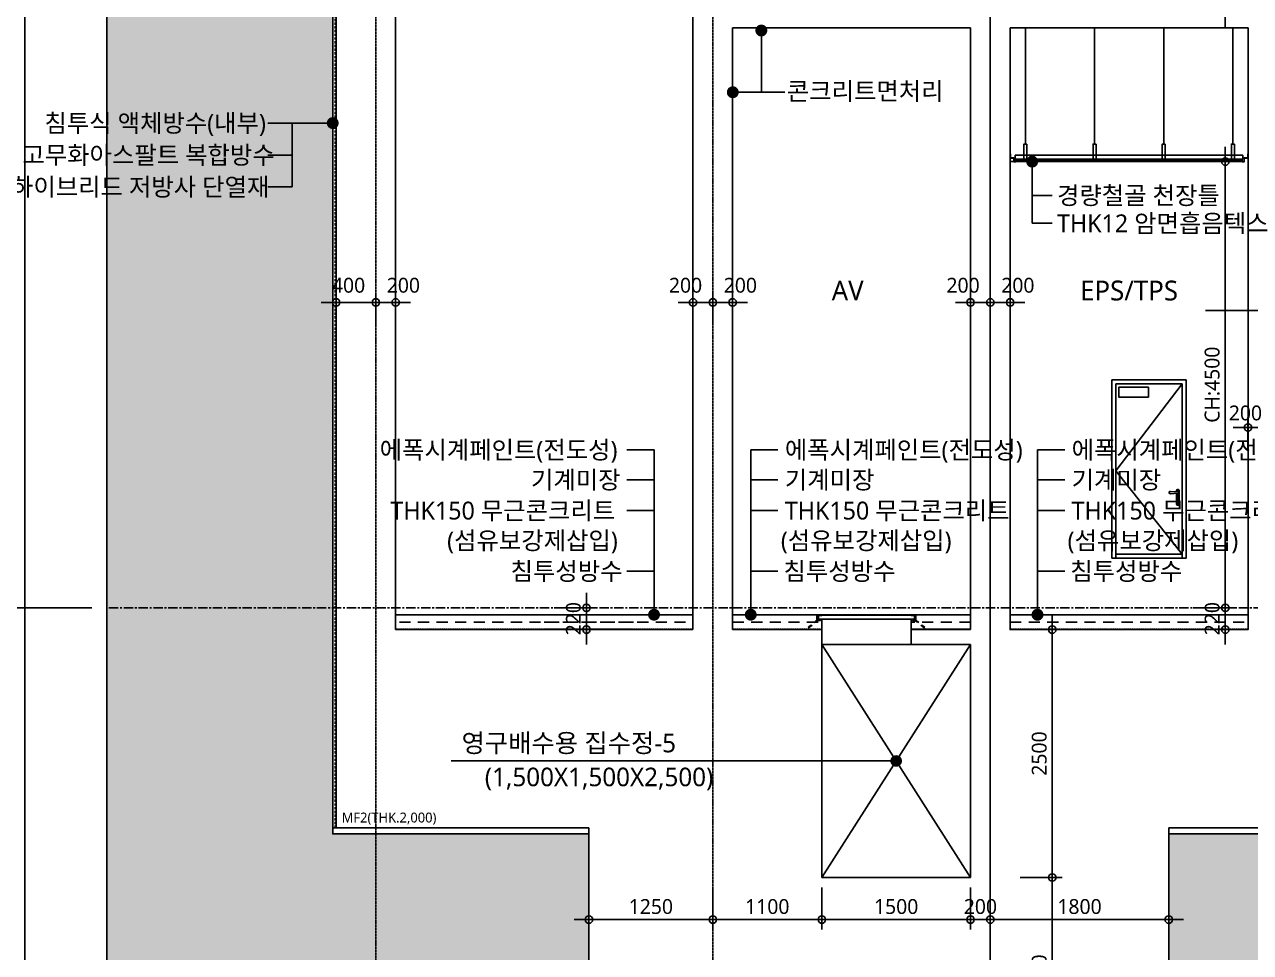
# Model space of a CAD drawing. Header units: millimetres. Extents: x -65167 to 413267, y -17142 to 66587.
# Drawn here: x 257972 to 270342, y 10949 to 20308 of the extents above; entities that cross this region are included whole.
import ezdxf
from ezdxf.enums import TextEntityAlignment as Align

# ---------------------------------------------------------------- set-up
doc = ezdxf.new("R2010")
doc.units = ezdxf.units.MM
doc.header["$LTSCALE"] = 75
doc.header["$MEASUREMENT"] = 0
doc.header["$PDSIZE"] = -10
for name, pattern in [('-HID', [2.5, 1.5, -1]), ('CENTER', [2, 1.25, -0.25, 0.25, -0.25]), ('HID', [2.5, 1.5, -1]), ('HIDDEN', [2, 1, -1])]:
    doc.linetypes.add(name, pattern=pattern)
doc.layers.get('0').update_dxf_attribs({"linetype": 'CONTINUOUS'})
doc.layers.get('Defpoints').update_dxf_attribs({"color": 171, "linetype": 'CONTINUOUS'})
for name, color, linetype in [('3', 3, 'CONTINUOUS'), ('8HAT', 8, 'CONTINUOUS'), ('9', 252, 'CONTINUOUS'), ('CEN(ST)', 1, 'CENTER'), ('CON', 2, 'CONTINUOUS'), ('DOOR', 4, 'CONTINUOUS'), ('DOOR-ELE', 252, 'CONTINUOUS'), ('ELE-6', 8, 'CONTINUOUS'), ('FIN', 8, 'CONTINUOUS'), ('FIN-2', 9, 'CONTINUOUS'), ('HAT 254', 254, 'CONTINUOUS'), ('HAT-252', 252, 'CONTINUOUS'), ('hd', 4, 'HIDDEN'), ('LED', 7, 'CONTINUOUS'), ('NDIM', 7, 'CONTINUOUS'), ('OPEN', 1, '-HID'), ('SASAC 도면명', 2, 'CONTINUOUS'), ('TEXT(MIN)', 7, 'CONTINUOUS'), ('WIPEOUT', 7, 'CONTINUOUS'), ('wire-meshes', 1, 'CONTINUOUS'), ('절취선', 2, 'CONTINUOUS')]:
    doc.layers.add(name, color=color, linetype=linetype)
doc.layers.add('NUMBER', color=171, linetype='CONTINUOUS', plot=False)
doc.styles.add('CGS', font='cgse', dxfattribs={"bigfont": 'cgs'})
doc.styles.add('나눔바른고딕', font='NanumBarunGothic.ttf')
doc.dimstyles.new('NDIM 1200', dxfattribs={"dimscale": 75, "dimtxt": 3, "dimasz": 1, "dimexe": 2, "dimexo": 2, "dimgap": 1, "dimtad": 1, "dimdec": 0, "dimdsep": 46, "dimtxsty": 'CGS', "dimblk": 'DOT0', "dimcen": 1, "dimdle": 8, "dimclrd": 256, "dimclre": 256, "dimclrt": 256, "dimadec": 0, "dimazin": 0, "dimtfac": 1, "dimtdec": 0, "dimtix": 1, "dimtmove": 2, "dimatfit": 3, "dimldrblk": 'DOT0', "dimfxl": 1, "dimtolj": 1, "dimtzin": 0, "dimlwd": -1, "dimlwe": -1, "dimarcsym": 0})

# ---------------------------------------------------------------- blocks, each defined once
blk = doc.blocks.new('DOT0')
blk.add_line((-3, 0), (3, 0))
at = {"color": 6}
blk.add_circle((0, 0), 0.75, dxfattribs=at)
blk = doc.blocks.new('*D1047')
at = {"layer": 'Defpoints', "color": 0, "ltscale": 0.4, "transparency": 16777216}
for p in [(258802, 20425), (256927, 14425), (258802, 14425)]:
    blk.add_point(p, dxfattribs=at)
at = {"layer": 'NDIM', "ltscale": 0.4, "transparency": 16777216}
for p, q in [((258652, 20425), (256777, 20425)), ((256927, 20350), (256927, 14500)), ((258652, 14425), (256777, 14425))]:
    blk.add_line(p, q, dxfattribs=at)
at = {"layer": 'NDIM', "ltscale": 0.4, "transparency": 16777216, "xscale": 75, "yscale": 75, "zscale": 75}
for p, rotation in [((256927, 20425), 90), ((256927, 14425), 270)]:
    blk.add_blockref('DOT0', p, dxfattribs=dict(at, rotation=rotation))
at = {"layer": 'NDIM', "ltscale": 0.4, "transparency": 16777216, "insert": (256730, 17425), "char_height": 225, "attachment_point": 5, "rotation": 90, "style": '나눔바른고딕'}
blk.add_mtext('\\A1;6000', dxfattribs=at)
blk = doc.blocks.new('*D1048')
at = {"layer": 'Defpoints', "color": 0, "ltscale": 0.4, "transparency": 16777216}
for p in [(258802, 25925), (256927, 20425), (258802, 20425)]:
    blk.add_point(p, dxfattribs=at)
at = {"layer": 'NDIM', "ltscale": 0.4, "transparency": 16777216}
for p, q in [((258652, 25925), (256777, 25925)), ((256927, 25850), (256927, 20500)), ((258652, 20425), (256777, 20425))]:
    blk.add_line(p, q, dxfattribs=at)
at = {"layer": 'NDIM', "ltscale": 0.4, "transparency": 16777216, "xscale": 75, "yscale": 75, "zscale": 75}
for p, rotation in [((256927, 25925), 90), ((256927, 20425), 270)]:
    blk.add_blockref('DOT0', p, dxfattribs=dict(at, rotation=rotation))
at = {"layer": 'NDIM', "ltscale": 0.4, "transparency": 16777216, "insert": (256730, 23175), "char_height": 225, "attachment_point": 5, "rotation": 90, "style": '나눔바른고딕'}
blk.add_mtext('\\A1;5500', dxfattribs=at)
blk = doc.blocks.new('*D1049')
at = {"layer": 'Defpoints', "color": 0, "ltscale": 0.4, "transparency": 16777216}
for p in [(258802, 24825), (257452, 20425), (258802, 20425)]:
    blk.add_point(p, dxfattribs=at)
at = {"layer": 'NDIM', "ltscale": 0.4, "transparency": 16777216}
for p, q in [((258652, 24825), (257302, 24825)), ((257452, 24750), (257452, 20500)), ((258652, 20425), (257302, 20425))]:
    blk.add_line(p, q, dxfattribs=at)
at = {"layer": 'NDIM', "ltscale": 0.4, "transparency": 16777216, "xscale": 75, "yscale": 75, "zscale": 75}
for p, rotation in [((257452, 24825), 90), ((257452, 20425), 270)]:
    blk.add_blockref('DOT0', p, dxfattribs=dict(at, rotation=rotation))
at = {"layer": 'NDIM', "ltscale": 0.4, "transparency": 16777216, "insert": (257255, 22625), "char_height": 225, "attachment_point": 5, "rotation": 90, "style": '나눔바른고딕'}
blk.add_mtext('\\A1;4400', dxfattribs=at)
blk = doc.blocks.new('fsd 750')
blk.add_wipeout([(1000, 2100), (250, 2100), (250, 300), (1000, 300)]).dxf.layer = 'WIPEOUT'
at = {"layer": 'DOOR', "ltscale": 1000}
for p, q in [((250, 2100), (250, 300)), ((250, 2100), (1000, 2100)), ((290, 2060), (290, 300)), ((290, 2060), (960, 2060)), ((960, 2060), (960, 300)), ((1000, 2100), (1000, 300)), ((1000, 300), (250, 300)), ((960, 340), (290, 340))]:
    blk.add_line(p, q, dxfattribs=at)
at = {"layer": 'DOOR-ELE', "ltscale": 1000}
for p, q in [((922, 993), (912, 993)), ((842, 973), (917, 968)), ((842, 950), (917, 956)), ((904, 985), (904, 969)), ((904, 954), (904, 844)), ((909, 985), (909, 969)), ((909, 954), (909, 844)), ((922, 988), (912, 988)), ((925, 844), (925, 985)), ((930, 844), (930, 985)), ((912, 841), (922, 841)), ((912, 836), (922, 836))]:
    blk.add_line(p, q, dxfattribs=at)
blk.add_lwpolyline([(320, 2025), (620, 2025), (620, 1925), (320, 1925)], close=True, dxfattribs=at)
for radius in [5, 3]:
    blk.add_circle((917, 850), radius, dxfattribs=at)
for centre, radius, start, end in [((912, 985), 8, 90, 180), ((922, 985), 8, 0, 90), ((841, 962), 12, 85.4426, 274.5574), ((912, 985), 3, 90, 180), ((917, 962), 6, 270, 90), ((922, 985), 3, 0, 90), ((912, 844), 8, 180, 270), ((912, 844), 3, 180, 270), ((922, 844), 3, 270, 0), ((922, 844), 8, 270, 0)]:
    blk.add_arc(centre, radius, start, end, dxfattribs=at)
at = {"layer": 'OPEN', "ltscale": 700}
for p, q in [((960, 2060), (290, 1180)), ((290, 1180), (960, 340))]:
    blk.add_line(p, q, dxfattribs=at)
blk = doc.blocks.new('*D1098')
at = {"layer": 'Defpoints', "color": 0, "ltscale": 0.4, "transparency": 16777216}
for p in [(269663, 24925), (270088, 24925), (269663, 20425)]:
    blk.add_point(p, dxfattribs=at)
at = {"layer": 'NDIM', "ltscale": 0.4, "transparency": 16777216}
for p, q in [((269763, 24925), (270188, 24925)), ((270088, 20475), (270088, 24875)), ((269763, 20425), (270188, 20425))]:
    blk.add_line(p, q, dxfattribs=at)
at = {"layer": 'NDIM', "ltscale": 0.4, "transparency": 16777216, "xscale": 50, "yscale": 50, "zscale": 50}
for p, rotation in [((270088, 24925), 90), ((270088, 20425), 270)]:
    blk.add_blockref('DOT0', p, dxfattribs=dict(at, rotation=rotation))
at = {"layer": 'NDIM', "ltscale": 0.4, "transparency": 16777216, "insert": (269956, 22675), "char_height": 150, "attachment_point": 5, "rotation": 90, "style": '나눔바른고딕'}
blk.add_mtext('\\A1;CH:4500', dxfattribs=at)
blk = doc.blocks.new('*D1101')
at = {"layer": 'Defpoints', "color": 0, "ltscale": 0.4, "transparency": 16777216}
for p in [(270317, 16243), (270317, 15918), (270517, 15918)]:
    blk.add_point(p, dxfattribs=at)
at = {"layer": 'NDIM', "ltscale": 0.4, "transparency": 16777216}
for p, q in [((270317, 16018), (270317, 16343)), ((270517, 16018), (270517, 16343)), ((270467, 16243), (270367, 16243))]:
    blk.add_line(p, q, dxfattribs=at)
at = {"layer": 'NDIM', "ltscale": 0.4, "transparency": 16777216, "xscale": 50, "yscale": 50, "zscale": 50, "rotation": 180}
blk.add_blockref('DOT0', (270317, 16243), dxfattribs=at)
at = {"layer": 'NDIM', "ltscale": 0.4, "transparency": 16777216, "xscale": 50, "yscale": 50, "zscale": 50}
blk.add_blockref('DOT0', (270517, 16243), dxfattribs=at)
at = {"layer": 'NDIM', "ltscale": 0.4, "transparency": 16777216, "insert": (270291, 16389), "char_height": 150, "attachment_point": 5, "style": '나눔바른고딕'}
blk.add_mtext('\\A1;200', dxfattribs=at)
blk = doc.blocks.new('*D1102')
at = {"layer": 'Defpoints', "color": 0, "ltscale": 0.4, "transparency": 16777216}
for p in [(267517, 17505), (267517, 17180), (267717, 17180)]:
    blk.add_point(p, dxfattribs=at)
at = {"layer": 'NDIM', "ltscale": 0.4, "transparency": 16777216}
for p, q in [((267517, 17280), (267517, 17605)), ((267717, 17280), (267717, 17605)), ((267667, 17505), (267567, 17505))]:
    blk.add_line(p, q, dxfattribs=at)
at = {"layer": 'NDIM', "ltscale": 0.4, "transparency": 16777216, "xscale": 50, "yscale": 50, "zscale": 50, "rotation": 180}
blk.add_blockref('DOT0', (267517, 17505), dxfattribs=at)
at = {"layer": 'NDIM', "ltscale": 0.4, "transparency": 16777216, "xscale": 50, "yscale": 50, "zscale": 50}
blk.add_blockref('DOT0', (267717, 17505), dxfattribs=at)
at = {"layer": 'NDIM', "ltscale": 0.4, "transparency": 16777216, "insert": (267442, 17677), "char_height": 150, "attachment_point": 5, "style": '나눔바른고딕'}
blk.add_mtext('\\A1;200', dxfattribs=at)
blk = doc.blocks.new('*D1103')
at = {"layer": 'Defpoints', "color": 0, "ltscale": 0.4, "transparency": 16777216}
for p in [(267917, 17505), (267717, 17180), (267917, 17180)]:
    blk.add_point(p, dxfattribs=at)
at = {"layer": 'NDIM', "ltscale": 0.4, "transparency": 16777216}
for p, q in [((267717, 17280), (267717, 17605)), ((267917, 17280), (267917, 17605)), ((267767, 17505), (267867, 17505))]:
    blk.add_line(p, q, dxfattribs=at)
at = {"layer": 'NDIM', "ltscale": 0.4, "transparency": 16777216, "xscale": 50, "yscale": 50, "zscale": 50, "rotation": 180}
blk.add_blockref('DOT0', (267717, 17505), dxfattribs=at)
at = {"layer": 'NDIM', "ltscale": 0.4, "transparency": 16777216, "xscale": 50, "yscale": 50, "zscale": 50}
blk.add_blockref('DOT0', (267917, 17505), dxfattribs=at)
at = {"layer": 'NDIM', "ltscale": 0.4, "transparency": 16777216, "insert": (267995, 17677), "char_height": 150, "attachment_point": 5, "style": '나눔바른고딕'}
blk.add_mtext('\\A1;200', dxfattribs=at)
blk = doc.blocks.new('*D1104')
at = {"layer": 'Defpoints', "color": 0, "ltscale": 0.4, "transparency": 16777216}
for p in [(264717, 17505), (264717, 17180), (264917, 17180)]:
    blk.add_point(p, dxfattribs=at)
at = {"layer": 'NDIM', "ltscale": 0.4, "transparency": 16777216}
for p, q in [((264717, 17280), (264717, 17605)), ((264917, 17280), (264917, 17605)), ((264867, 17505), (264767, 17505))]:
    blk.add_line(p, q, dxfattribs=at)
at = {"layer": 'NDIM', "ltscale": 0.4, "transparency": 16777216, "xscale": 50, "yscale": 50, "zscale": 50, "rotation": 180}
blk.add_blockref('DOT0', (264717, 17505), dxfattribs=at)
at = {"layer": 'NDIM', "ltscale": 0.4, "transparency": 16777216, "xscale": 50, "yscale": 50, "zscale": 50}
blk.add_blockref('DOT0', (264917, 17505), dxfattribs=at)
at = {"layer": 'NDIM', "ltscale": 0.4, "transparency": 16777216, "insert": (264642, 17677), "char_height": 150, "attachment_point": 5, "style": '나눔바른고딕'}
blk.add_mtext('\\A1;200', dxfattribs=at)
blk = doc.blocks.new('*D1105')
at = {"layer": 'Defpoints', "color": 0, "ltscale": 0.4, "transparency": 16777216}
for p in [(265117, 17505), (264917, 17180), (265117, 17180)]:
    blk.add_point(p, dxfattribs=at)
at = {"layer": 'NDIM', "ltscale": 0.4, "transparency": 16777216}
for p, q in [((264917, 17280), (264917, 17605)), ((265117, 17280), (265117, 17605)), ((264967, 17505), (265067, 17505))]:
    blk.add_line(p, q, dxfattribs=at)
at = {"layer": 'NDIM', "ltscale": 0.4, "transparency": 16777216, "xscale": 50, "yscale": 50, "zscale": 50, "rotation": 180}
blk.add_blockref('DOT0', (264917, 17505), dxfattribs=at)
at = {"layer": 'NDIM', "ltscale": 0.4, "transparency": 16777216, "xscale": 50, "yscale": 50, "zscale": 50}
blk.add_blockref('DOT0', (265117, 17505), dxfattribs=at)
at = {"layer": 'NDIM', "ltscale": 0.4, "transparency": 16777216, "insert": (265195, 17677), "char_height": 150, "attachment_point": 5, "style": '나눔바른고딕'}
blk.add_mtext('\\A1;200', dxfattribs=at)
blk = doc.blocks.new('*D1106')
at = {"layer": 'Defpoints', "color": 0, "ltscale": 0.4, "transparency": 16777216}
for p in [(261117, 17505), (261117, 17180), (261517, 17180)]:
    blk.add_point(p, dxfattribs=at)
at = {"layer": 'NDIM', "ltscale": 0.4, "transparency": 16777216}
for p, q in [((261117, 17280), (261117, 17605)), ((261517, 17280), (261517, 17605)), ((261467, 17505), (261167, 17505))]:
    blk.add_line(p, q, dxfattribs=at)
at = {"layer": 'NDIM', "ltscale": 0.4, "transparency": 16777216, "xscale": 50, "yscale": 50, "zscale": 50, "rotation": 180}
blk.add_blockref('DOT0', (261117, 17505), dxfattribs=at)
at = {"layer": 'NDIM', "ltscale": 0.4, "transparency": 16777216, "xscale": 50, "yscale": 50, "zscale": 50}
blk.add_blockref('DOT0', (261517, 17505), dxfattribs=at)
at = {"layer": 'NDIM', "ltscale": 0.4, "transparency": 16777216, "insert": (261242, 17677), "char_height": 150, "attachment_point": 5, "style": '나눔바른고딕'}
blk.add_mtext('\\A1;400', dxfattribs=at)
blk = doc.blocks.new('*D1107')
at = {"layer": 'Defpoints', "color": 0, "ltscale": 0.4, "transparency": 16777216}
for p in [(261717, 17505), (261517, 17180), (261717, 17180)]:
    blk.add_point(p, dxfattribs=at)
at = {"layer": 'NDIM', "ltscale": 0.4, "transparency": 16777216}
for p, q in [((261517, 17280), (261517, 17605)), ((261717, 17280), (261717, 17605)), ((261567, 17505), (261667, 17505))]:
    blk.add_line(p, q, dxfattribs=at)
at = {"layer": 'NDIM', "ltscale": 0.4, "transparency": 16777216, "xscale": 50, "yscale": 50, "zscale": 50, "rotation": 180}
blk.add_blockref('DOT0', (261517, 17505), dxfattribs=at)
at = {"layer": 'NDIM', "ltscale": 0.4, "transparency": 16777216, "xscale": 50, "yscale": 50, "zscale": 50}
blk.add_blockref('DOT0', (261717, 17505), dxfattribs=at)
at = {"layer": 'NDIM', "ltscale": 0.4, "transparency": 16777216, "insert": (261795, 17677), "char_height": 150, "attachment_point": 5, "style": '나눔바른고딕'}
blk.add_mtext('\\A1;200', dxfattribs=at)
blk = doc.blocks.new('*D1191')
at = {"layer": 'Defpoints', "color": 0, "ltscale": 0.4, "transparency": 16777216}
for p in [(269663, 18925), (270088, 18925), (269663, 14425)]:
    blk.add_point(p, dxfattribs=at)
at = {"layer": 'NDIM', "ltscale": 0.4, "transparency": 16777216}
for p, q in [((269763, 18925), (270188, 18925)), ((270088, 14475), (270088, 18875)), ((269763, 14425), (270188, 14425))]:
    blk.add_line(p, q, dxfattribs=at)
at = {"layer": 'NDIM', "ltscale": 0.4, "transparency": 16777216, "xscale": 50, "yscale": 50, "zscale": 50}
for p, rotation in [((270088, 18925), 90), ((270088, 14425), 270)]:
    blk.add_blockref('DOT0', p, dxfattribs=dict(at, rotation=rotation))
at = {"layer": 'NDIM', "ltscale": 0.4, "transparency": 16777216, "insert": (269956, 16675), "char_height": 150, "attachment_point": 5, "rotation": 90, "style": '나눔바른고딕'}
blk.add_mtext('\\A1;CH:4500', dxfattribs=at)
blk = doc.blocks.new('*D1192')
at = {"layer": 'Defpoints', "color": 0, "ltscale": 0.4, "transparency": 16777216}
for p in [(269663, 14425), (269663, 14205), (270088, 14205)]:
    blk.add_point(p, dxfattribs=at)
at = {"layer": 'NDIM', "ltscale": 0.4, "transparency": 16777216}
for p, q in [((270088, 14475), (270088, 14525)), ((269763, 14425), (270188, 14425)), ((270088, 14425), (270088, 14205)), ((269763, 14205), (270188, 14205)), ((270088, 14155), (270088, 14105))]:
    blk.add_line(p, q, dxfattribs=at)
at = {"layer": 'NDIM', "ltscale": 0.4, "transparency": 16777216, "xscale": 50, "yscale": 50, "zscale": 50}
for p, rotation in [((270088, 14425), 270), ((270088, 14205), 90)]:
    blk.add_blockref('DOT0', p, dxfattribs=dict(at, rotation=rotation))
at = {"layer": 'NDIM', "ltscale": 0.4, "transparency": 16777216, "insert": (269956, 14315), "char_height": 150, "attachment_point": 5, "rotation": 90, "style": '나눔바른고딕'}
blk.add_mtext('\\A1;220', dxfattribs=at)
blk = doc.blocks.new('*D1473')
at = {"layer": 'Defpoints', "color": 0, "ltscale": 0.4, "transparency": 16777216}
for p in [(263217, 14425), (263217, 14205), (263642, 14205)]:
    blk.add_point(p, dxfattribs=at)
at = {"layer": 'NDIM', "ltscale": 0.4, "transparency": 16777216}
for p, q in [((263642, 14475), (263642, 14525)), ((263317, 14425), (263742, 14425)), ((263642, 14425), (263642, 14205)), ((263317, 14205), (263742, 14205)), ((263642, 14155), (263642, 14105))]:
    blk.add_line(p, q, dxfattribs=at)
at = {"layer": 'NDIM', "ltscale": 0.4, "transparency": 16777216, "xscale": 50, "yscale": 50, "zscale": 50}
for p, rotation in [((263642, 14425), 270), ((263642, 14205), 90)]:
    blk.add_blockref('DOT0', p, dxfattribs=dict(at, rotation=rotation))
at = {"layer": 'NDIM', "ltscale": 0.4, "transparency": 16777216, "insert": (263511, 14315), "char_height": 150, "attachment_point": 5, "rotation": 90, "style": '나눔바른고딕'}
blk.add_mtext('\\A1;220', dxfattribs=at)
blk = doc.blocks.new('*D1474')
at = {"layer": 'Defpoints', "color": 0, "ltscale": 0.4, "transparency": 16777216}
for p in [(267917, 14205), (267917, 11705), (268342, 11705)]:
    blk.add_point(p, dxfattribs=at)
at = {"layer": 'NDIM', "ltscale": 0.4, "transparency": 16777216}
for p, q in [((268017, 14205), (268442, 14205)), ((268342, 14155), (268342, 11755)), ((268017, 11705), (268442, 11705))]:
    blk.add_line(p, q, dxfattribs=at)
at = {"layer": 'NDIM', "ltscale": 0.4, "transparency": 16777216, "xscale": 50, "yscale": 50, "zscale": 50}
for p, rotation in [((268342, 14205), 90), ((268342, 11705), 270)]:
    blk.add_blockref('DOT0', p, dxfattribs=dict(at, rotation=rotation))
at = {"layer": 'NDIM', "ltscale": 0.4, "transparency": 16777216, "insert": (268211, 12955), "char_height": 150, "attachment_point": 5, "rotation": 90, "style": '나눔바른고딕'}
blk.add_mtext('\\A1;2500', dxfattribs=at)
blk = doc.blocks.new('*D1660')
at = {"layer": 'Defpoints', "color": 0, "ltscale": 0.4, "transparency": 16777216}
for p in [(267917, 11705), (267917, 9705), (268342, 9705)]:
    blk.add_point(p, dxfattribs=at)
at = {"layer": 'NDIM', "ltscale": 0.4, "transparency": 16777216}
for p, q in [((268017, 11705), (268442, 11705)), ((268342, 11655), (268342, 9755)), ((268017, 9705), (268442, 9705))]:
    blk.add_line(p, q, dxfattribs=at)
at = {"layer": 'NDIM', "ltscale": 0.4, "transparency": 16777216, "xscale": 50, "yscale": 50, "zscale": 50}
for p, rotation in [((268342, 11705), 90), ((268342, 9705), 270)]:
    blk.add_blockref('DOT0', p, dxfattribs=dict(at, rotation=rotation))
at = {"layer": 'NDIM', "ltscale": 0.4, "transparency": 16777216, "insert": (268211, 10705), "char_height": 150, "attachment_point": 5, "rotation": 90, "style": '나눔바른고딕'}
blk.add_mtext('\\A1;2000', dxfattribs=at)
blk = doc.blocks.new('*D1661')
at = {"layer": 'Defpoints', "color": 0, "ltscale": 0.4, "transparency": 16777216}
for p in [(266017, 11705), (267517, 11705), (266017, 11280)]:
    blk.add_point(p, dxfattribs=at)
at = {"layer": 'NDIM', "ltscale": 0.4, "transparency": 16777216}
for p, q in [((266017, 11605), (266017, 11180)), ((267517, 11605), (267517, 11180)), ((267467, 11280), (266067, 11280))]:
    blk.add_line(p, q, dxfattribs=at)
at = {"layer": 'NDIM', "ltscale": 0.4, "transparency": 16777216, "xscale": 50, "yscale": 50, "zscale": 50, "rotation": 180}
blk.add_blockref('DOT0', (266017, 11280), dxfattribs=at)
at = {"layer": 'NDIM', "ltscale": 0.4, "transparency": 16777216, "xscale": 50, "yscale": 50, "zscale": 50}
blk.add_blockref('DOT0', (267517, 11280), dxfattribs=at)
at = {"layer": 'NDIM', "ltscale": 0.4, "transparency": 16777216, "insert": (266767, 11411), "char_height": 150, "attachment_point": 5, "style": '나눔바른고딕'}
blk.add_mtext('\\A1;1500', dxfattribs=at)
blk = doc.blocks.new('*D1662')
at = {"layer": 'Defpoints', "color": 0, "ltscale": 0.4, "transparency": 16777216}
for p in [(264917, 11705), (266017, 11705), (264917, 11280)]:
    blk.add_point(p, dxfattribs=at)
at = {"layer": 'NDIM', "ltscale": 0.4, "transparency": 16777216}
for p, q in [((264917, 11605), (264917, 11180)), ((266017, 11605), (266017, 11180)), ((265967, 11280), (264967, 11280))]:
    blk.add_line(p, q, dxfattribs=at)
at = {"layer": 'NDIM', "ltscale": 0.4, "transparency": 16777216, "xscale": 50, "yscale": 50, "zscale": 50, "rotation": 180}
blk.add_blockref('DOT0', (264917, 11280), dxfattribs=at)
at = {"layer": 'NDIM', "ltscale": 0.4, "transparency": 16777216, "xscale": 50, "yscale": 50, "zscale": 50}
blk.add_blockref('DOT0', (266017, 11280), dxfattribs=at)
at = {"layer": 'NDIM', "ltscale": 0.4, "transparency": 16777216, "insert": (265467, 11411), "char_height": 150, "attachment_point": 5, "style": '나눔바른고딕'}
blk.add_mtext('\\A1;1100', dxfattribs=at)
blk = doc.blocks.new('*D1663')
at = {"layer": 'Defpoints', "color": 0, "ltscale": 0.4, "transparency": 16777216}
for p in [(267517, 11705), (267717, 11705), (267517, 11280)]:
    blk.add_point(p, dxfattribs=at)
at = {"layer": 'NDIM', "ltscale": 0.4, "transparency": 16777216}
for p, q in [((267517, 11605), (267517, 11180)), ((267717, 11605), (267717, 11180)), ((267467, 11280), (267417, 11280)), ((267717, 11280), (267517, 11280)), ((267767, 11280), (267817, 11280))]:
    blk.add_line(p, q, dxfattribs=at)
at = {"layer": 'NDIM', "ltscale": 0.4, "transparency": 16777216, "xscale": 50, "yscale": 50, "zscale": 50}
blk.add_blockref('DOT0', (267517, 11280), dxfattribs=at)
at = {"layer": 'NDIM', "ltscale": 0.4, "transparency": 16777216, "xscale": 50, "yscale": 50, "zscale": 50, "rotation": 180}
blk.add_blockref('DOT0', (267717, 11280), dxfattribs=at)
at = {"layer": 'NDIM', "ltscale": 0.4, "transparency": 16777216, "insert": (267617, 11411), "char_height": 150, "attachment_point": 5, "style": '나눔바른고딕'}
blk.add_mtext('\\A1;200', dxfattribs=at)
blk = doc.blocks.new('*D1664')
at = {"layer": 'Defpoints', "color": 0, "ltscale": 0.4, "transparency": 16777216}
for p in [(267717, 11705), (269517, 11705), (267717, 11280)]:
    blk.add_point(p, dxfattribs=at)
at = {"layer": 'NDIM', "ltscale": 0.4, "transparency": 16777216}
for p, q in [((267717, 11605), (267717, 11180)), ((269517, 11605), (269517, 11180)), ((269467, 11280), (267767, 11280))]:
    blk.add_line(p, q, dxfattribs=at)
at = {"layer": 'NDIM', "ltscale": 0.4, "transparency": 16777216, "xscale": 50, "yscale": 50, "zscale": 50, "rotation": 180}
blk.add_blockref('DOT0', (267717, 11280), dxfattribs=at)
at = {"layer": 'NDIM', "ltscale": 0.4, "transparency": 16777216, "xscale": 50, "yscale": 50, "zscale": 50}
blk.add_blockref('DOT0', (269517, 11280), dxfattribs=at)
at = {"layer": 'NDIM', "ltscale": 0.4, "transparency": 16777216, "insert": (268617, 11411), "char_height": 150, "attachment_point": 5, "style": '나눔바른고딕'}
blk.add_mtext('\\A1;1800', dxfattribs=at)
blk = doc.blocks.new('*D1665')
at = {"layer": 'Defpoints', "color": 0, "ltscale": 0.4, "transparency": 16777216}
for p in [(263667, 11705), (264917, 11705), (263667, 11280)]:
    blk.add_point(p, dxfattribs=at)
at = {"layer": 'NDIM', "ltscale": 0.4, "transparency": 16777216}
for p, q in [((263667, 11605), (263667, 11180)), ((264917, 11605), (264917, 11180)), ((264867, 11280), (263717, 11280))]:
    blk.add_line(p, q, dxfattribs=at)
at = {"layer": 'NDIM', "ltscale": 0.4, "transparency": 16777216, "xscale": 50, "yscale": 50, "zscale": 50, "rotation": 180}
blk.add_blockref('DOT0', (263667, 11280), dxfattribs=at)
at = {"layer": 'NDIM', "ltscale": 0.4, "transparency": 16777216, "xscale": 50, "yscale": 50, "zscale": 50}
blk.add_blockref('DOT0', (264917, 11280), dxfattribs=at)
at = {"layer": 'NDIM', "ltscale": 0.4, "transparency": 16777216, "insert": (264292, 11411), "char_height": 150, "attachment_point": 5, "style": '나눔바른고딕'}
blk.add_mtext('\\A1;1250', dxfattribs=at)

msp = doc.modelspace()

# ---------------------------------------------------------------- hatches: boundary and pattern name
at = {"layer": 'HAT 254', "ltscale": 1000}
h = msp.add_hatch(color=256, dxfattribs=at)
h.dxf.hatch_style = 1
h.paths.add_polyline_path([(276752.1, 24535.2), (276752.1, 12145), (269517.1, 12145), (269517.1, 9645), (263667.1, 9645), (263667.1, 12145), (261082.1, 12145), (261082.1, 24535.2), (258801.9, 24535.2), (258801.9, 9316.1), (280217.1, 9316.1), (280217.1, 24535.2)])

# ---------------------------------------------------------------- linework, layer by layer
at = {"layer": '3'}
for points in [[(265967.1, 14355), (265967.1, 14305), (266017.1, 14305), (266017.1, 14306.9, 0.4142136), (266014, 14310), (265975.9, 14310, -0.4142136), (265972.1, 14313.8), (265972.1, 14351.9, 0.344543), (265967.8, 14355)], [(266017.1, 14350.5), (265977.1, 14350.5), (265977.1, 14310.5), (265978.9, 14310.5, 0.4142136), (265982.1, 14313.7), (265982.1, 14341.5, -0.4142136), (265986.1, 14345.5), (266013.9, 14345.5, 0.4142136), (266017.1, 14348.7)], [(266967.1, 14355), (266967.1, 14305), (266917.1, 14305), (266917.1, 14306.9, -0.4142136), (266920.1, 14310), (266958.2, 14310, 0.4142136), (266962.1, 14313.8), (266962.1, 14351.9, -0.344543), (266966.3, 14355)], [(266917.1, 14350.5), (266957.1, 14350.5), (266957.1, 14310.5), (266955.3, 14310.5, -0.4142136), (266952.1, 14313.7), (266952.1, 14341.5, 0.4142136), (266948.1, 14345.5), (266920.3, 14345.5, -0.4142136), (266917.1, 14348.7)]]:
    msp.add_lwpolyline(points, format="xyb", close=True, dxfattribs=at)
at = {"layer": '8HAT', "linetype": 'HID', "ltscale": 10000}
for p, q in [((266017.1, 11705), (267517.1, 14055)), ((267517.1, 11705), (266017.1, 14055))]:
    msp.add_line(p, q, dxfattribs=at)
at = {"layer": '9', "ltscale": 10}
for points in [[(266957.1, 14350.5), (266957.1, 14355), (265977.1, 14355), (265977.1, 14350.5)], [(266957.1, 14310.5), (265977.1, 14310.5), (265977.1, 14350.5), (266957.1, 14350.5)]]:
    msp.add_lwpolyline(points, close=True, dxfattribs=at)
at = {"layer": 'CEN(ST)', "ltscale": 0.1}
for p, q in [((261517.1, 9916.1), (261517.1, 54495.8)), ((264917.1, 54495.8), (264917.1, 9916.1))]:
    msp.add_line(p, q, dxfattribs=at)
at = {"layer": 'CEN(ST)', "ltscale": 10000}
for p, q in [((267717.1, 54495.8), (267717.1, 9916.1)), ((280217.1, 17425), (269887.7, 17425))]:
    msp.add_line(p, q, dxfattribs=at)
at = {"layer": 'CEN(ST)'}
msp.add_line((280217.1, 14425), (258801.9, 14425), dxfattribs=at)
at = {"layer": 'CON', "ltscale": 0.1}
for p, q in [((261717.1, 29475), (261717.1, 14205)), ((264717.1, 14205), (264717.1, 29475))]:
    msp.add_line(p, q, dxfattribs=at)
at = {"layer": 'CON', "ltscale": 1000}
for p, q in [((265117.1, 20275), (265117.1, 14205)), ((267917.1, 20275), (270317.1, 20275))]:
    msp.add_line(p, q, dxfattribs=at)
at = {"layer": 'CON', "ltscale": 10000}
for p, q in [((265117.1, 20275), (267517.1, 20275)), ((267517.1, 20275), (267517.1, 14205)), ((264117.1, 14205), (261717.1, 14205)), ((263217.1, 14205), (264717.1, 14205)), ((265117.1, 14205), (266017.1, 14205)), ((267517.1, 14205), (266917.1, 14205)), ((266917.1, 14205), (267517.1, 14205)), ((267517.1, 14055), (266917.1, 14055))]:
    msp.add_line(p, q, dxfattribs=at)
for points in [[(263667.1, 12205), (261117.1, 12205), (261117.1, 25775)], [(267917.1, 20275), (267917.1, 14205), (270317.1, 14205), (270317.1, 20275)], [(276717.1, 14095), (276717.1, 12205), (269517.1, 12205)]]:
    msp.add_lwpolyline(points, dxfattribs=at)
at = {"layer": 'Defpoints', "ltscale": 1000}
msp.add_lwpolyline([(257976.9, 9916.1), (281042.1, 9916.1), (281042.1, 55320.8), (257976.9, 55320.8)], close=True, dxfattribs=at)
msp.add_lwpolyline([(258801.9, 54495.8), (258801.9, 9916.1), (280217.1, 9916.1), (280217.1, 54495.8)], dxfattribs=at)
at = {"layer": 'ELE-6', "ltscale": 10000}
msp.add_line((266917.1, 14055), (266017.1, 14055), dxfattribs=at)
at = {"layer": 'FIN', "ltscale": 1000}
for p, q in [((267917.1, 18925), (270265.1, 18925)), ((264717.1, 14355), (261717.1, 14355)), ((267917.1, 14355), (270317.1, 14355))]:
    msp.add_line(p, q, dxfattribs=at)
for points in [[(266017.1, 14205), (266017.1, 14305), (265967.1, 14305), (265967.1, 14355), (265117.1, 14355)], [(266917.1, 14205), (266917.1, 14305), (266967.1, 14305), (266967.1, 14355), (267517.1, 14355)]]:
    msp.add_lwpolyline(points, dxfattribs=at)
at = {"layer": 'FIN-2'}
for p, q in [((268070.8, 19101), (268070.8, 20275)), ((268768.8, 19101), (268768.8, 20275)), ((269466.8, 19101), (269466.8, 20275)), ((270164.8, 19101), (270164.8, 20275)), ((267969.1, 18989), (270265.1, 18989)), ((267969.1, 18951), (267969.1, 18989)), ((267969.1, 18951), (270265.1, 18951)), ((267969.1, 18937), (270265.1, 18937)), ((270265.1, 18951), (270265.1, 18989)), ((267969.1, 18925), (270265.1, 18925))]:
    msp.add_line(p, q, dxfattribs=at)
at = {"layer": 'FIN-2', "ltscale": 0.5}
msp.add_line((261117.1, 12205), (261082.1, 12205), dxfattribs=at)
msp.add_lwpolyline([(276752.1, 12145), (269517.1, 12145), (269517.1, 9645), (263667.1, 9645), (263667.1, 12145), (261082.1, 12145), (261082.1, 25775)], dxfattribs=at)
at = {"layer": 'FIN-2'}
for points in [[(268085.8, 19101), (268055.8, 19101), (268055.8, 18951), (268085.8, 18951)], [(268783.8, 19101), (268753.8, 19101), (268753.8, 18951), (268783.8, 18951)], [(269481.8, 19101), (269451.8, 19101), (269451.8, 18951), (269481.8, 18951)], [(270179.8, 19101), (270149.8, 19101), (270149.8, 18951), (270179.8, 18951)]]:
    msp.add_lwpolyline(points, close=True, dxfattribs=at)
for points in [[(267975.1, 18923), (267975.1, 18925), (267957.1, 18925), (267957.1, 18963), (267919.1, 18963), (267919.1, 19003), (267917.1, 19003), (267917.1, 18961), (267955.1, 18961), (267955.1, 18923), (267975.1, 18923)], [(270259.1, 18923), (270259.1, 18925), (270277.1, 18925), (270277.1, 18963), (270315.1, 18963), (270315.1, 19003), (270317.1, 19003), (270317.1, 18961), (270279.1, 18961), (270279.1, 18923), (270259.1, 18923)]]:
    msp.add_lwpolyline(points, dxfattribs=at)
at = {"layer": 'HAT-252', "linetype": 'HID', "ltscale": 0.2}
msp.add_lwpolyline([(261107.1, 12205), (261107.1, 25775)], dxfattribs=at)
at = {"layer": 'HAT-252', "linetype": 'HID', "ltscale": 0.1}
for points in [[(261717.1, 14210), (264117.1, 14210)], [(264717.1, 14210), (263217.1, 14210)], [(266017.1, 14210), (265117.1, 14210)], [(267517.1, 14210), (266917.1, 14210)], [(266917.1, 14210), (267517.1, 14210)], [(270317.1, 14210), (267917.1, 14210)]]:
    msp.add_lwpolyline(points, dxfattribs=at)
at = {"layer": 'hd', "linetype": 'HIDDEN', "ltscale": 0.6}
for points in [[(266003.9, 14305), (265974.9, 14305), (265878.7, 14227.7), (265883, 14222.3), (265977.4, 14298.1), (266003.9, 14298.1)], [(266930.3, 14305), (266959.2, 14305), (267055.5, 14227.7), (267051.1, 14222.3), (266956.8, 14298.1), (266930.3, 14298.1)]]:
    msp.add_lwpolyline(points, close=True, dxfattribs=at)
at = {"layer": 'LED'}
for p, q in [((260429, 19313.7), (261082.1, 19313.7)), ((260671.9, 19313.7), (260671.9, 18669.1)), ((260429, 18991.4), (260671.9, 18991.4)), ((260429, 18669.1), (260671.9, 18669.1))]:
    msp.add_line(p, q, dxfattribs=at)
for points, const_width in [([(261082.1, 19302.5, 1), (261082.1, 19325, 1)], 22.5), ([(266767.1, 12909.3, 1), (266767.1, 12850.7, 1)], 58.6)]:
    msp.add_lwpolyline(points, format="xyb", close=True, dxfattribs=dict(at, const_width=const_width))
at = {"layer": 'LED', "ltscale": 10000}
msp.add_lwpolyline([(266767.1, 12880), (265417.1, 12880), (262276.9, 12880)], dxfattribs=at)
at = {"layer": 'NDIM', "ltscale": 10000}
for points in [[(264049.8, 16017.4), (264324, 16017.4)], [(265574.2, 16017.4), (265300, 16017.4)], [(268467.3, 16017.4), (268193.1, 16017.4)], [(264049.8, 15715), (264324, 15715)], [(265574.2, 15715), (265300, 15715)], [(268467.3, 15715), (268193.1, 15715)], [(264049.8, 15405.3), (264324, 15405.3)], [(265574.2, 15405.3), (265300, 15405.3)], [(268467.3, 15405.3), (268193.1, 15405.3)]]:
    msp.add_lwpolyline(points, dxfattribs=at)
at = {"layer": 'SASAC 도면명', "ltscale": 10000}
for p, q in [((266017.1, 14205), (266017.1, 11705)), ((266917.1, 14055), (266917.1, 14205)), ((267517.1, 14055), (267517.1, 11705)), ((269517.1, 12205), (269517.1, 9705)), ((266017.1, 11705), (267517.1, 11705))]:
    msp.add_line(p, q, dxfattribs=at)
msp.add_lwpolyline([(269517.1, 12205), (269517.1, 9705), (263667.1, 9705), (263667.1, 12205)], dxfattribs=at)
at = {"layer": 'TEXT(MIN)', "ltscale": 10000}
msp.add_line((268339.6, 18583.5), (268139.6, 18583.5), dxfattribs=at)
at = {"layer": 'wire-meshes', "linetype": 'HID'}
for p, q in [((264117.1, 14280), (261717.1, 14280)), ((263217.1, 14280), (264717.1, 14280)), ((265117.1, 14280), (266017.1, 14280)), ((267517.1, 14280), (266917.1, 14280)), ((267917.1, 14280), (270317.1, 14280))]:
    msp.add_line(p, q, dxfattribs=at)

# ---------------------------------------------------------------- texts
at = {"layer": 'NUMBER', "style": '나눔바른고딕'}
msp.add_text('MF2(THK.2,000)', height=100, dxfattribs=at).set_placement((261172.5, 12309.4), align=Align.MIDDLE_LEFT)
at = {"layer": 'TEXT(MIN)', "style": '나눔바른고딕'}
for s, height, p in [('콘크리트면처리', 180, (267245.2, 19636.1)), ('영구배수용 집수정-5', 187.5, (264545.6, 13060.9)), ('(1,500X1,500X2,500)', 187.5, (264922.1, 12718.9))]:
    msp.add_text(s, height=height, dxfattribs=at).set_placement(p, align=Align.MIDDLE_RIGHT)
for s, p in [('침투식 액체방수(내부)', (258173.6, 19313.7)), ('고무화아스팔트 복합방수', (257951, 18991.4)), ('THK25 하이브리드 저방사 단열재', (257057.4, 18669.1)), ('에폭시계페인트(전도성)', (261555.6, 16017.4)), ('기계미장', (263082.4, 15715)), ('THK150 무근콘크리트', (261664.2, 15405.3)), ('(섬유보강제삽입)', (262236.5, 15102.9)), ('침투성방수', (262876.8, 14793.2))]:
    msp.add_text(s, height=180, rotation=360, dxfattribs=at).set_placement(p, align=Align.MIDDLE_LEFT)
for s, p in [('경량철골 천장틀', (268390.4, 18583.5)), ('THK12 암면흡음텍스', (268390.4, 18302.6)), ('에폭시계페인트(전도성)', (265644, 16017.4)), ('기계미장', (265644, 15715)), ('THK150 무근콘크리트', (265644, 15405.3)), ('(섬유보강제삽입)', (265603.8, 15102.9)), ('침투성방수', (265630.8, 14793.2))]:
    msp.add_text(s, height=180, dxfattribs=at).set_placement(p, align=Align.MIDDLE_LEFT)
for s, p in [('AV', (266277.9, 17624.7)), ('EPS/TPS', (269117.1, 17624.9))]:
    msp.add_text(s, height=200, dxfattribs=at).set_placement(p, align=Align.MIDDLE_CENTER)

# ---------------------------------------------------------------- dimensions: what is measured, and where the dimension line sits
at = {"layer": 'NDIM', "ltscale": 0.4}
for base, p1, p2, angle, override, picture, middle in [((256926.9, 20425), (258801.9, 25925), (258801.9, 20425), 270, {"dimtxsty": '나눔바른고딕'}, '*D1048', (256729.7, 23175)), ((257451.9, 20425), (258801.9, 24825), (258801.9, 20425), 270, {"dimtxsty": '나눔바른고딕'}, '*D1049', (257254.7, 22625)), ((256926.9, 14425), (258801.9, 20425), (258801.9, 14425), 270, {"dimtxsty": '나눔바른고딕'}, '*D1047', (256729.6, 17425)), ((263642.1, 14205), (263217.1, 14425), (263217.1, 14205), 270, {"dimscale": 50, "dimtxsty": '나눔바른고딕'}, '*D1473', (263510.6, 14315)), ((270087.9, 14205), (269662.9, 14425), (269662.9, 14205), 270, {"dimscale": 50, "dimtxsty": '나눔바른고딕'}, '*D1192', (269956.4, 14315)), ((268342.1, 11705), (267917.1, 14205), (267917.1, 11705), 270, {"dimscale": 50, "dimtxsty": '나눔바른고딕'}, '*D1474', (268210.6, 12955)), ((268342.1, 9705), (267917.1, 11705), (267917.1, 9705), 270, {"dimscale": 50, "dimtxsty": '나눔바른고딕'}, '*D1660', (268210.6, 10705)), ((263667.1, 11280), (264917.1, 11705), (263667.1, 11705), 180, {"dimscale": 50, "dimtxsty": '나눔바른고딕'}, '*D1665', (264292.1, 11411.4)), ((264917.1, 11280), (266017.1, 11705), (264917.1, 11705), 180, {"dimscale": 50, "dimtxsty": '나눔바른고딕'}, '*D1662', (265467.1, 11411.4)), ((266017.1, 11280), (267517.1, 11705), (266017.1, 11705), 180, {"dimscale": 50, "dimtxsty": '나눔바른고딕'}, '*D1661', (266767.1, 11411.4)), ((267517.1, 11280), (267717.1, 11705), (267517.1, 11705), 180, {"dimscale": 50, "dimtxsty": '나눔바른고딕'}, '*D1663', (267617.1, 11411.4)), ((267717.1, 11280), (269517.1, 11705), (267717.1, 11705), 180, {"dimscale": 50, "dimtxsty": '나눔바른고딕'}, '*D1664', (268617.1, 11411.4))]:
    dim = msp.add_linear_dim(base=base, p1=p1, p2=p2, angle=angle, dimstyle='NDIM 1200', override=override, dxfattribs=at)
    dim.commit()
    dim.dimension.update_dxf_attribs({"geometry": picture, "text_midpoint": middle})
dim = msp.add_linear_dim(base=(270087.9, 24925), p1=(269662.9, 20425), p2=(269662.9, 24925), angle=90, text='CH:<>', dimstyle='NDIM 1200', override={"dimscale": 50, "dimtxsty": '나눔바른고딕'}, dxfattribs=at)
dim.commit()
dim.dimension.update_dxf_attribs({"geometry": '*D1098', "text_midpoint": (269956.4, 22675)})
for base, p1, p2, picture, middle in [((261117.1, 17504.9), (261517.1, 17179.8), (261117.1, 17179.8), '*D1106', (261242.1, 17677.4)), ((264717.1, 17504.9), (264917.1, 17179.8), (264717.1, 17179.8), '*D1104', (264642.1, 17677.4)), ((267517.1, 17504.9), (267717.1, 17179.8), (267517.1, 17179.8), '*D1102', (267442.1, 17677.4)), ((270317.1, 16243.4), (270517.1, 15918.2), (270317.1, 15918.2), '*D1101', (270291, 16389))]:
    dim = msp.add_linear_dim(base=base, p1=p1, p2=p2, angle=180, dimstyle='NDIM 1200', override={"dimscale": 50, "dimtxsty": '나눔바른고딕'}, dxfattribs=at)
    dim.commit()
    dim.dimension.update_dxf_attribs({"geometry": picture, "text_midpoint": middle, "dimtype": 160})
for base, p1, p2, picture, middle in [((261717.1, 17504.9), (261517.1, 17179.8), (261717.1, 17179.8), '*D1107', (261794.6, 17677.4)), ((265117.1, 17504.9), (264917.1, 17179.8), (265117.1, 17179.8), '*D1105', (265194.6, 17677.4)), ((267917.1, 17504.9), (267717.1, 17179.8), (267917.1, 17179.8), '*D1103', (267994.6, 17677.4))]:
    dim = msp.add_linear_dim(base=base, p1=p1, p2=p2, dimstyle='NDIM 1200', override={"dimscale": 50, "dimtxsty": '나눔바른고딕'}, dxfattribs=at)
    dim.commit()
    dim.dimension.update_dxf_attribs({"geometry": picture, "text_midpoint": middle, "dimtype": 160})

# ---------------------------------------------------------------- leaders
at = {"layer": 'NDIM', "ltscale": 10000}
for points, override in [([(265406.7, 20247.1), (265406.7, 19624.7), (265606.7, 19624.7)], {"dimscale": 120, "dimasz": 1, "dimgap": 1, "dimtad": 0, "dimldrblk": 'Dot'}), ([(265118.6, 19624.7), (265642.9, 19624.7), (265331.7, 19624.7)], {"dimscale": 120, "dimasz": 1, "dimgap": 1, "dimtad": 0, "dimldrblk": 'Dot'}), ([(261082.1, 19313.7), (260782.1, 19313.7)], {"dimscale": 120, "dimasz": 1, "dimgap": 1, "dimtad": 0, "dimldrblk": 'Dot'}), ([(268139.6, 18925), (268139.6, 18302.6), (268339.6, 18302.6)], {"dimscale": 120, "dimasz": 1, "dimgap": 1, "dimtad": 0, "dimldrblk": 'Dot'}), ([(264324, 14355), (264324, 14626.3), (264324, 16017.4), (264324, 14793.2), (264049.8, 14793.2)], {"dimscale": 120, "dimasz": 1, "dimtad": 0, "dimldrblk": 'Dot'}), ([(265300, 14355), (265300, 14626.3), (265300, 16017.4), (265300, 14793.2), (265574.2, 14793.2)], {"dimscale": 120, "dimasz": 1, "dimtad": 0, "dimldrblk": 'Dot'}), ([(268193.1, 14355), (268193.1, 14626.3), (268193.1, 16017.4), (268193.1, 14793.2), (268467.3, 14793.2)], {"dimscale": 120, "dimasz": 1, "dimtad": 0, "dimldrblk": 'Dot'})]:
    msp.add_leader(points, dimstyle='NDIM 1200', override=override, dxfattribs=at)

# ---------------------------------------------------------------- next in the draw order: block references
at = {"layer": '절취선'}
msp.add_blockref('fsd 750', (268692.1, 14625), dxfattribs=at)

# ---------------------------------------------------------------- next in the draw order: texts
at = {"layer": 'TEXT(MIN)', "style": '나눔바른고딕'}
for s, p in [('에폭시계페인트(전도성)', (268537.1, 16017.4)), ('기계미장', (268537.1, 15715)), ('THK150 무근콘크리트', (268537.1, 15405.3)), ('(섬유보강제삽입)', (268496.9, 15102.9)), ('침투성방수', (268523.9, 14793.2))]:
    msp.add_text(s, height=180, dxfattribs=at).set_placement(p, align=Align.MIDDLE_LEFT)

# ---------------------------------------------------------------- next in the draw order: dimensions: what is measured, and where the dimension line sits
at = {"layer": 'NDIM', "ltscale": 0.4}
dim = msp.add_linear_dim(base=(270087.9, 18925), p1=(269662.9, 14425), p2=(269662.9, 18925), angle=90, text='CH:<>', dimstyle='NDIM 1200', override={"dimscale": 50, "dimtxsty": '나눔바른고딕'}, dxfattribs=at)
dim.commit()
dim.dimension.update_dxf_attribs({"geometry": '*D1191', "text_midpoint": (269956.4, 16675)})

doc.saveas('drawing.dxf')
